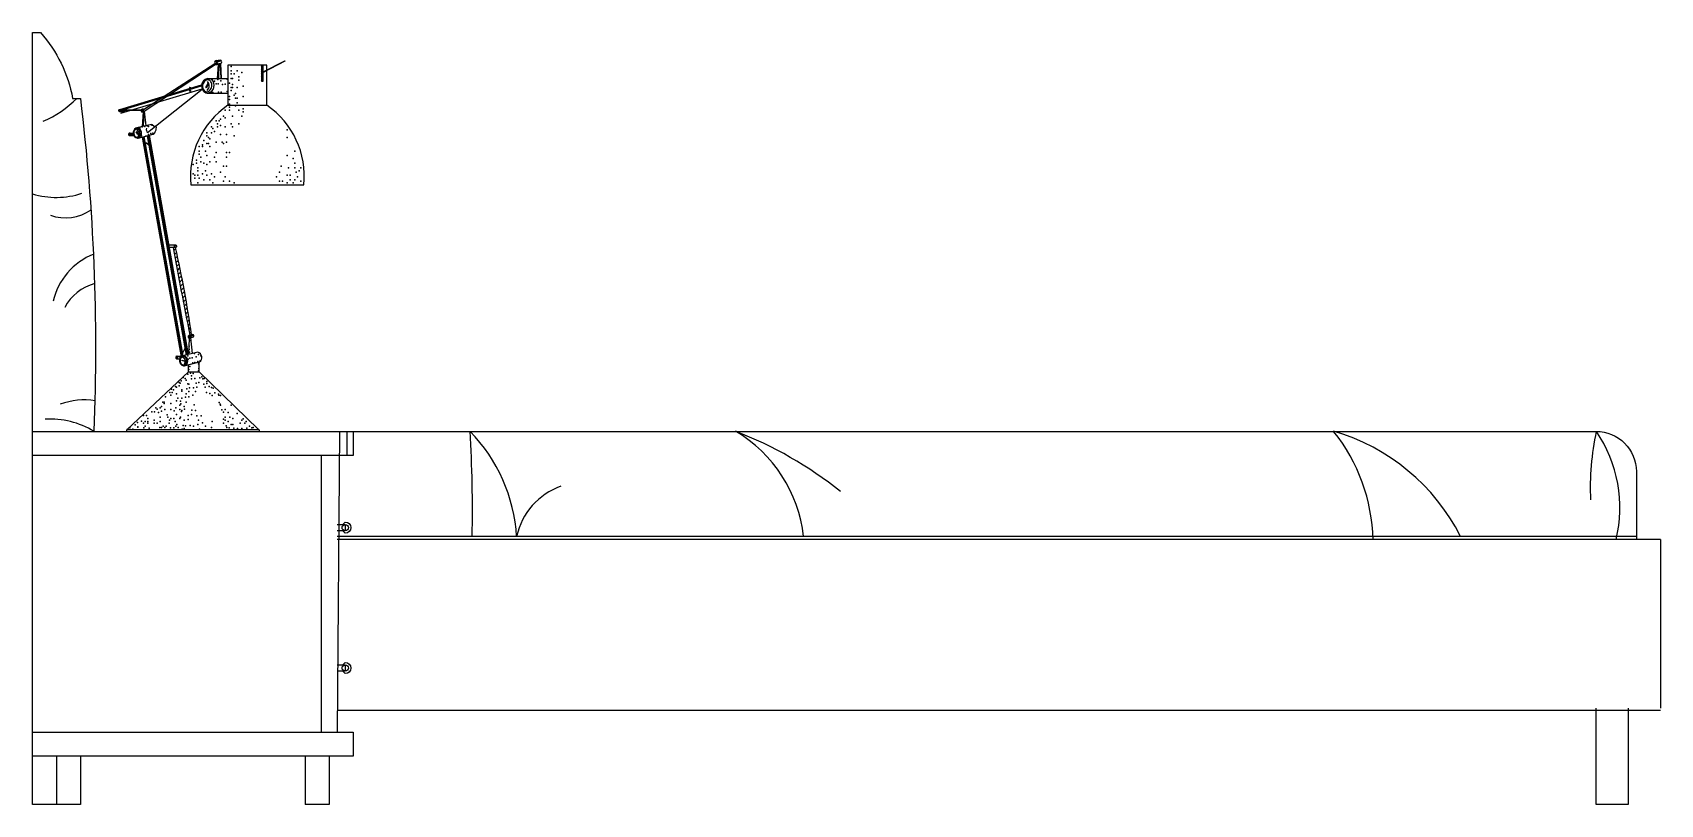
# Model space of a CAD drawing. Header units: inches. Extents: x 4.1 to 46.6, y 13.1 to 37.9.
# Drawn here: x 16.937 to 18.967, y 29.848 to 30.81 of the extents above; entities that cross this region are included whole.
import ezdxf

# ---------------------------------------------------------------- set-up
doc = ezdxf.new("R2010")
doc.units = ezdxf.units.IN
doc.header["$MEASUREMENT"] = 0
for name, color, linetype in [('02', 2, 'Continuous'), ('1', 1, 'Continuous'), ('4', 4, 'Continuous'), ('8', 8, 'Continuous')]:
    doc.layers.add(name, color=color, linetype=linetype)

msp = doc.modelspace()

# ---------------------------------------------------------------- hatches: boundary and pattern name
at = {"layer": '8'}
h = msp.add_hatch(dxfattribs=at)
h.set_pattern_fill('ANSI31', color=256, scale=0.005527, style=0)
h.set_pattern_definition([(45, (7.8334413, 24.436038), (-0.000488482534, 0.000488482534), [])])
h.paths.add_polyline_path([(17.222, 30.7492), (17.2242, 30.7492), (17.2242, 30.7689), (17.222, 30.7689)])
h = msp.add_hatch(dxfattribs=at)
h.set_pattern_fill('ANSI31', color=256, scale=0.033159, style=0)
h.set_pattern_definition([(45, (7.9984203, 24.471717), (-0.0029308952, 0.0029308952), [])])
h.paths.add_polyline_path([(17.1151, 30.5417, -0.018609), (17.1149, 30.5417), (17.112, 30.5417, 0.005294), (17.1328, 30.4323), (17.135, 30.433, 0.018598)])

# ---------------------------------------------------------------- linework, layer by layer
at = {"layer": '02'}
for p, q in [((17.1662, 30.7745), (17.1712, 30.7753)), ((17.1667, 30.7742), (17.1717, 30.775)), ((17.168, 30.775), (17.168, 30.775)), ((17.0749, 30.7139), (17.1641, 30.7709)), ((17.0759, 30.7115), (17.1643, 30.7698)), ((17.1657, 30.7747), (17.1657, 30.7746)), ((17.1668, 30.7705), (17.1719, 30.7714)), ((17.168, 30.7703), (17.167, 30.7521)), ((17.1672, 30.7735), (17.1722, 30.7743)), ((17.1684, 30.7704), (17.1675, 30.7522)), ((17.1691, 30.7705), (17.1687, 30.7522)), ((17.1706, 30.7708), (17.1716, 30.7521)), ((17.1709, 30.7709), (17.172, 30.7522)), ((17.0456, 30.7139), (17.1475, 30.7444)), ((17.0466, 30.709), (17.1481, 30.7394)), ((17.0501, 30.7138), (17.1474, 30.7434)), ((17.0801, 30.6849), (17.1483, 30.739)), ((17.1546, 30.7342), (17.1802, 30.7342)), ((17.155, 30.7522), (17.1802, 30.7522)), ((17.1802, 30.7191), (17.2289, 30.7191)), ((17.0745, 30.7107), (17.0734, 30.6922)), ((17.0748, 30.7108), (17.0738, 30.6924)), ((17.0752, 30.7113), (17.0747, 30.6925)), ((17.0757, 30.7115), (17.0778, 30.6933)), ((17.0759, 30.7115), (17.078, 30.6933)), ((17.0584, 30.6843), (17.062, 30.6843)), ((17.059, 30.6831), (17.0622, 30.6831)), ((17.0734, 30.6794), (17.1219, 30.4056)), ((17.0745, 30.6797), (17.1229, 30.4064)), ((17.0755, 30.6799), (17.124, 30.4068)), ((17.0795, 30.681), (17.128, 30.4077)), ((17.0808, 30.6813), (17.1293, 30.408)), ((17.0815, 30.6815), (17.13, 30.4082)), ((17.082, 30.6816), (17.1305, 30.4083)), ((17.1143, 30.5448), (17.1063, 30.5448)), ((17.1151, 30.5417), (17.1068, 30.5417)), ((17.1321, 30.432), (17.1367, 30.4334)), ((17.1325, 30.4319), (17.137, 30.4332)), ((17.1329, 30.4315), (17.1374, 30.4329)), ((17.1329, 30.4291), (17.1374, 30.4305)), ((17.1333, 30.431), (17.1378, 30.4323)), ((17.1321, 30.4288), (17.1311, 30.4084)), ((17.1337, 30.4292), (17.1357, 30.4095)), ((17.1167, 30.4062), (17.1218, 30.4062)), ((17.1311, 30.3867), (17.1311, 30.3956)), ((17.1444, 30.3867), (17.1444, 30.399)), ((17.1311, 30.3867), (17.1444, 30.3867)), ((17.0548, 30.3148), (17.2184, 30.3148)), ((17.3287, 30.3126), (17.3287, 30.2826)), ((17.3266, 30.1886), (17.3166, 30.1886)), ((17.3266, 30.1966), (17.3266, 30.1886)), ((18.9366, 30.1816), (17.3166, 30.1816)), ((18.9666, 30.1776), (17.3166, 30.1776)), ((17.3266, 30.0136), (17.3166, 30.0136)), ((17.3266, 30.0216), (17.3266, 30.0136)), ((18.9666, 29.9646), (17.3166, 29.9646))]:
    msp.add_line(p, q, dxfattribs=at)
for points in [[(16.9366, 30.8096), (16.9466, 30.8096, -0.136033), (16.9866, 30.7276), (16.9966, 30.7276, -0.012179)], [(17.1658, 30.7699), (17.1713, 30.7709, 0.641064), (17.1708, 30.7754), (17.1655, 30.7746)], [(17.1657, 30.7742, 0.083661), (17.1652, 30.7742, 0.685038), (17.1654, 30.7703)], [(17.1564, 30.7504, 0.083661), (17.1547, 30.7506, 0.685038), (17.1527, 30.7358)], [(17.0452, 30.7139), (17.0499, 30.7139, -0.641064), (17.0501, 30.711)], [(17.0456, 30.7112, -0.083661), (17.0453, 30.7112, -0.685038), (17.045, 30.7137)], [(17.0888, 30.6923, 0.177444), (17.0851, 30.6949), (17.0666, 30.6907)], [(17.0579, 30.6842, 0.083661), (17.0576, 30.6842, 0.685038), (17.0572, 30.6815)], [(17.0671, 30.6895, 0.083661), (17.0659, 30.6893, 0.685038), (17.067, 30.6789)], [(17.0683, 30.6781), (17.0872, 30.6829, 0.183148), (17.0899, 30.6869)], [(17.1147, 30.5447, -0.083661), (17.115, 30.5447, -0.685038), (17.1154, 30.542)], [(17.1319, 30.4317, 0.083661), (17.1316, 30.4317, 0.685038), (17.132, 30.429, 0.685038)], [(17.1324, 30.4288), (17.1372, 30.4303, 0.641064), (17.1365, 30.4334), (17.1317, 30.432)], [(17.1259, 30.3943), (17.1449, 30.3991, 0.641064), (17.1427, 30.4111), (17.1242, 30.4068)], [(17.1169, 30.4059, 0.083661), (17.1166, 30.4059, 0.685038), (17.1162, 30.4032, 0.685038)], [(17.1247, 30.4057, 0.083661), (17.1236, 30.4055, 0.685038), (17.1246, 30.3951, 0.685038)], [(17.1311, 30.3867), (17.0548, 30.3148, 0.414214), (17.0537, 30.3137), (17.0537, 30.3126)], [(17.2195, 30.3126), (17.2195, 30.3137, 0.414214), (17.2184, 30.3148), (17.1444, 30.3867)], [(17.3166, 30.1966), (17.3266, 30.1966, -1)], [(17.3237, 30.1966), (17.3266, 30.1996, -1), (17.3266, 30.1856), (17.3237, 30.1886)], [(17.3237, 30.0216), (17.3266, 30.0246, -1), (17.3266, 30.0106), (17.3237, 30.0136)], [(17.3166, 30.0216), (17.3266, 30.0216, -1)]]:
    msp.add_lwpolyline(points, format="xyb", dxfattribs=at)
for points in [[(17.1341, 30.6197), (17.275, 30.6197, 0.273505), (17.2289, 30.7191), (17.2289, 30.7689), (17.1802, 30.7689), (17.1802, 30.7191, 0.273505)], [(17.1655, 30.77, 0.130303), (17.1662, 30.77, 0.576801), (17.1665, 30.7743, 0.264517), (17.1652, 30.7746, 0.710752)], [(17.1528, 30.7345, 0.130303), (17.1556, 30.7343, 0.598804), (17.1602, 30.751, 0.121835), (17.1547, 30.7522, 0.710752)], [(17.045, 30.7139, -0.130303), (17.0455, 30.7139, -0.576801), (17.0462, 30.7113, -0.264517), (17.0453, 30.7109, -0.710752)], [(17.0726, 30.7107, 0.130303), (17.0731, 30.7107, 0.331854), (17.0737, 30.7136, 0.328319), (17.0729, 30.7139, 0.500332)], [(17.0572, 30.6813, 0.130303), (17.0577, 30.6812, 0.576801), (17.0585, 30.6841, 0.264517), (17.0576, 30.6845, 0.710752)], [(17.0673, 30.6781, 0.130303), (17.0692, 30.6784, 0.576801), (17.0693, 30.69, 0.264517), (17.0656, 30.6904, 0.710752)], [(17.1154, 30.5418, -0.130303), (17.1149, 30.5417, -0.576801), (17.1141, 30.5447, -0.264517), (17.115, 30.545, -0.710752)], [(17.1321, 30.4288, 0.130303), (17.1326, 30.4289, 0.576801), (17.1324, 30.4319, 0.264517), (17.1315, 30.4319, 0.710752)], [(17.1162, 30.403, 0.130303), (17.1167, 30.4029, 0.576801), (17.1175, 30.4059, 0.264517), (17.1166, 30.4062, 0.710752)], [(17.1249, 30.3942, 0.130303), (17.1269, 30.3945, 0.576801), (17.1269, 30.4062, 0.264517), (17.1233, 30.4066, 0.710752)]]:
    msp.add_lwpolyline(points, format="xyb", close=True, dxfattribs=at)
for points in [[(17.222, 30.7689), (17.222, 30.7492), (17.2242, 30.7492), (17.2242, 30.7689)], [(17.2242, 30.7605), (17.2514, 30.7745), (17.2514, 30.7738), (17.2242, 30.7599)], [(17.1562, 30.7458), (17.153, 30.7408), (17.1527, 30.741), (17.1558, 30.7461), (17.1562, 30.7459)], [(17.0748, 30.714), (17.0731, 30.714)], [(17.0501, 30.711), (17.0456, 30.7109)], [(17.0728, 30.7107), (17.0748, 30.7108)], [(17.0575, 30.6812), (17.0629, 30.6812)], [(17.0662, 30.6864), (17.0684, 30.6829), (17.068, 30.6826), (17.0658, 30.6861), (17.0662, 30.6864)], [(17.1164, 30.4029), (17.12, 30.4029)], [(17.123, 30.4013), (17.1269, 30.3999), (17.1268, 30.3995), (17.1229, 30.4008), (17.123, 30.4013)]]:
    msp.add_lwpolyline(points, dxfattribs=at)
for centre in [(17.3266, 30.1926), (17.3266, 30.0176)]:
    msp.add_circle(centre, 0.004, dxfattribs=at)
for centre, radius, start, end in [((17.1646, 30.7721), 0.00166, 315.8031, 60.4731), ((17.1349, 30.739), 0.00333, 134.3613, 242.9193), ((17.1362, 30.7393), 0.00369, 141.8466, 236.0544), ((17.1493, 30.7433), 0.00762, 311.2552, 44.5755), ((16.8988, 30.8183), 0.1298, 293.2698, 315.6696), ((14.4693, 30.4185), 2.5462, 357.6172, 6.9736), ((17.058, 31.0136), 0.3004, 267.4845, 273.2957), ((17.0616, 30.6201), 0.0924, 81.4256, 100.351), ((17.0718, 30.7124), 0.00151, 309.2421, 49.3783), ((17.0567, 30.6829), 0.00139, 311.8701, 45.6629), ((17.0639, 30.6837), 0.00556, 317.0855, 61.4366), ((17.0832, 30.6884), 0.00472, 155.8582, 227.8394), ((17.084, 30.6906), 0.00702, 327.6688, 16.9176), ((17.0744, 30.6606), 0.012, 35.5827, 78.9702), ((17.0732, 30.6586), 0.0138, 36.7235, 74.9555), ((16.966, 30.708), 0.1038, 253.5536, 287.9968), ((16.9778, 30.635), 0.0563, 250.425, 304.5939), ((17.0429, 30.4563), 0.0827, 111.2724, 167.184), ((22.2882, 31.4692), 5.2586, 190.1588, 191.3717), ((15.6644, 30.2189), 1.4861, 8.2838, 12.5466), ((17.0303, 30.438), 0.0609, 105.2155, 151.6627), ((17.1048, 30.4243), 0.0236, 322.5257, 356.2633), ((17.1157, 30.4047), 0.00139, 311.8701, 99.2257), ((17.1215, 30.3998), 0.00556, 317.0855, 113.5496), ((17.001, 30.2669), 0.0849, 80.7731, 110.585), ((16.9584, 30.2215), 0.1064, 58.9632, 93.3144), ((17.3347, 30.1689), 0.206, 3.5443, 44.2346), ((15.8146, 30.2143), 1.6706, 358.8801, 3.375), ((17.7246, 30.1624), 0.1745, 6.3384, 59.4658), ((17.6417, 29.8621), 0.482, 51.1586, 69.1463), ((18.383, 30.1719), 0.2254, 1.4403, 38.6149), ((18.4867, 30.0641), 0.2589, 27.0056, 73.7555), ((19.2054, 30.2428), 0.3263, 167.6533, 182.7628), ((18.7469, 30.2173), 0.1692, 346.4302, 34.2854), ((17.6238, 30.1634), 0.0855, 109.2631, 167.6798)]:
    msp.add_arc(centre, radius, start, end, dxfattribs=at)
for points in [[(17.1654, 30.7703), (17.1655, 30.7703), (17.1657, 30.7703), (17.166, 30.7704), (17.1663, 30.7706), (17.1666, 30.771), (17.1667, 30.7712), (17.1669, 30.7717), (17.167, 30.772), (17.167, 30.7726), (17.1669, 30.7729), (17.1668, 30.7733), (17.1666, 30.7735), (17.1663, 30.7739), (17.1662, 30.774), (17.1659, 30.7741), (17.1658, 30.7742), (17.1657, 30.7742), (17.1657, 30.7742), (17.1657, 30.7742), (17.1657, 30.7742)], [(17.1527, 30.7358), (17.1533, 30.7357), (17.1539, 30.7358), (17.1553, 30.7359), (17.1563, 30.7364), (17.1577, 30.7377), (17.1584, 30.7384), (17.1595, 30.7402), (17.16, 30.7412), (17.1604, 30.7435), (17.1603, 30.7448), (17.1599, 30.7464), (17.1595, 30.7474), (17.1587, 30.7488), (17.1582, 30.7494), (17.1573, 30.7501), (17.1569, 30.7503), (17.1565, 30.7504), (17.1564, 30.7504), (17.1564, 30.7504), (17.1564, 30.7504)], [(17.045, 30.7137), (17.0451, 30.7137), (17.0452, 30.7137), (17.0454, 30.7137), (17.0456, 30.7136), (17.0458, 30.7134), (17.0459, 30.7132), (17.0461, 30.713), (17.0462, 30.7128), (17.0463, 30.7124), (17.0463, 30.7122), (17.0462, 30.7119), (17.0461, 30.7118), (17.046, 30.7115), (17.0459, 30.7114), (17.0458, 30.7113), (17.0457, 30.7113), (17.0456, 30.7112), (17.0456, 30.7112), (17.0456, 30.7112), (17.0456, 30.7112)], [(17.0572, 30.6815), (17.0573, 30.6815), (17.0574, 30.6815), (17.0577, 30.6815), (17.0579, 30.6816), (17.0581, 30.6818), (17.0582, 30.682), (17.0585, 30.6823), (17.0585, 30.6825), (17.0586, 30.6829), (17.0586, 30.6831), (17.0585, 30.6834), (17.0585, 30.6836), (17.0583, 30.6839), (17.0582, 30.684), (17.0581, 30.6841), (17.058, 30.6841), (17.0579, 30.6842), (17.0579, 30.6842), (17.0579, 30.6842), (17.0579, 30.6842)], [(17.067, 30.6789), (17.0674, 30.679), (17.0678, 30.6791), (17.0687, 30.6794), (17.0694, 30.6799), (17.0701, 30.681), (17.0704, 30.6817), (17.0709, 30.6831), (17.0711, 30.6838), (17.071, 30.6855), (17.0707, 30.6863), (17.0702, 30.6873), (17.0697, 30.6879), (17.0689, 30.6888), (17.0685, 30.6891), (17.0677, 30.6894), (17.0674, 30.6895), (17.0671, 30.6895), (17.0671, 30.6895), (17.0671, 30.6895), (17.0671, 30.6895)], [(17.1154, 30.542), (17.1153, 30.542), (17.1152, 30.542), (17.1149, 30.542), (17.1148, 30.5421), (17.1145, 30.5423), (17.1144, 30.5425), (17.1142, 30.5428), (17.1141, 30.543), (17.114, 30.5434), (17.114, 30.5436), (17.1141, 30.5439), (17.1142, 30.5441), (17.1143, 30.5444), (17.1144, 30.5445), (17.1146, 30.5446), (17.1146, 30.5446), (17.1147, 30.5447), (17.1147, 30.5447), (17.1147, 30.5447), (17.1147, 30.5447)], [(17.132, 30.429), (17.1321, 30.429), (17.1322, 30.429), (17.1325, 30.4291), (17.1326, 30.4293), (17.1328, 30.4296), (17.1329, 30.4297), (17.133, 30.4301), (17.133, 30.4303), (17.1329, 30.4307), (17.1329, 30.4309), (17.1327, 30.4312), (17.1326, 30.4314), (17.1324, 30.4316), (17.1322, 30.4316), (17.132, 30.4317), (17.132, 30.4317), (17.1319, 30.4317), (17.1319, 30.4317), (17.1319, 30.4317), (17.1319, 30.4317)], [(17.1162, 30.4032), (17.1163, 30.4032), (17.1164, 30.4032), (17.1166, 30.4032), (17.1168, 30.4033), (17.1171, 30.4036), (17.1172, 30.4037), (17.1174, 30.404), (17.1175, 30.4042), (17.1176, 30.4046), (17.1176, 30.4048), (17.1175, 30.4051), (17.1174, 30.4053), (17.1173, 30.4056), (17.1172, 30.4057), (17.117, 30.4058), (17.117, 30.4059), (17.1169, 30.4059), (17.1169, 30.4059), (17.1169, 30.4059), (17.1169, 30.4059)], [(17.1246, 30.3951), (17.1251, 30.3951), (17.1255, 30.3953), (17.1264, 30.3956), (17.127, 30.3961), (17.1278, 30.3972), (17.1281, 30.3978), (17.1286, 30.3992), (17.1288, 30.4), (17.1286, 30.4016), (17.1283, 30.4025), (17.1278, 30.4035), (17.1273, 30.4041), (17.1266, 30.405), (17.1261, 30.4053), (17.1254, 30.4056), (17.1251, 30.4056), (17.1248, 30.4057), (17.1248, 30.4057), (17.1248, 30.4057), (17.1247, 30.4057)]]:
    msp.add_open_spline(points, degree=3, knots=[3.294068, 3.294068, 3.294068, 3.294068, 3.647859, 3.647859, 4.043866, 4.043866, 4.439873, 4.439873, 4.83588, 4.83588, 5.231886, 5.231886, 5.627893, 5.627893, 6.0239, 6.0239, 6.283185, 6.283185, 6.283185, 6.295262, 6.295262, 6.295262, 6.295262], dxfattribs=at)
for p in [(17.1842, 30.7674), (17.1842, 30.7618), (17.1842, 30.758), (17.188, 30.758), (17.1918, 30.7618), (17.1975, 30.7599), (17.1599, 30.7348), (17.1605, 30.7515), (17.1613, 30.7349), (17.1636, 30.7492), (17.1654, 30.7459), (17.1676, 30.7513), (17.1683, 30.7457), (17.1685, 30.7353), (17.1715, 30.7496), (17.172, 30.7352), (17.1735, 30.745), (17.1769, 30.7453), (17.1792, 30.7516), (17.1793, 30.736), (17.1824, 30.7467), (17.1842, 30.7524), (17.1842, 30.7411), (17.1842, 30.7373), (17.1861, 30.7524), (17.1861, 30.7448), (17.1861, 30.7411), (17.1918, 30.7411), (17.1937, 30.7543), (17.1937, 30.7505), (17.1993, 30.743), (17.1824, 30.7298), (17.1824, 30.726), (17.1824, 30.7203), (17.1824, 30.7166), (17.188, 30.7316), (17.1899, 30.7335), (17.1899, 30.7279), (17.1899, 30.7185), (17.1918, 30.7279), (17.1918, 30.7222), (17.1993, 30.7298), (17.1993, 30.7147), (17.0848, 30.6947), (17.0856, 30.6942), (17.1654, 30.6996), (17.1673, 30.6958), (17.1692, 30.6996), (17.171, 30.7015), (17.171, 30.694), (17.1748, 30.7053), (17.1767, 30.7128), (17.1767, 30.7034), (17.1824, 30.7128), (17.1842, 30.6958), (17.1861, 30.7053), (17.1937, 30.7128), (17.1937, 30.6958), (17.1975, 30.7053), (17.1993, 30.7109), (17.0703, 30.691), (17.0704, 30.6788), (17.0723, 30.681), (17.0735, 30.6921), (17.0767, 30.6925), (17.0781, 30.6806), (17.0797, 30.6933), (17.0811, 30.6826), (17.0813, 30.6926), (17.0842, 30.6839), (17.0867, 30.6842), (17.0872, 30.683), (17.1503, 30.6751), (17.1541, 30.6845), (17.1541, 30.6808), (17.156, 30.6789), (17.1578, 30.677), (17.1597, 30.6921), (17.1597, 30.6845), (17.1616, 30.6902), (17.1635, 30.6864), (17.1673, 30.6921), (17.171, 30.6827), (17.1767, 30.6921), (17.1786, 30.6827), (17.1861, 30.6921), (17.188, 30.6808), (17.254, 30.6883), (17.254, 30.6789), (17.1446, 30.6676), (17.1446, 30.6619), (17.1446, 30.6582), (17.1465, 30.6544), (17.1484, 30.6695), (17.1484, 30.6676), (17.1522, 30.6619), (17.1541, 30.6714), (17.1541, 30.6563), (17.156, 30.6714), (17.1578, 30.6676), (17.1635, 30.6544), (17.1654, 30.6732), (17.1654, 30.6601), (17.1729, 30.6732), (17.1748, 30.6714), (17.1786, 30.6732), (17.1786, 30.6601), (17.1786, 30.6544), (17.1824, 30.6601), (17.254, 30.6563), (17.2635, 30.6619), (17.1371, 30.645), (17.1371, 30.6337), (17.1409, 30.6506), (17.1409, 30.6469), (17.1428, 30.6412), (17.1428, 30.6374), (17.1465, 30.6487), (17.1484, 30.6337), (17.1503, 30.6469), (17.1522, 30.6374), (17.1541, 30.645), (17.1578, 30.6487), (17.1597, 30.6337), (17.1654, 30.6487), (17.171, 30.6356), (17.1748, 30.6431), (17.1786, 30.6431), (17.2446, 30.6356), (17.2465, 30.6431), (17.2559, 30.6412), (17.2616, 30.6525), (17.2635, 30.6469), (17.2635, 30.6412), (17.2654, 30.6356), (17.2691, 30.6374), (17.271, 30.6412), (17.139, 30.6318), (17.139, 30.628), (17.1428, 30.6318), (17.1428, 30.6224), (17.1446, 30.628), (17.1503, 30.6261), (17.1541, 30.6318), (17.1578, 30.6261), (17.1616, 30.6224), (17.1635, 30.6299), (17.1748, 30.6243), (17.1767, 30.6299), (17.1824, 30.6243), (17.188, 30.6224), (17.2408, 30.6299), (17.2446, 30.6243), (17.2484, 30.6243), (17.254, 30.6318), (17.254, 30.6224), (17.2578, 30.6318), (17.2578, 30.6261), (17.2616, 30.6224), (17.2635, 30.6261), (17.2672, 30.6299), (17.271, 30.6243), (17.1319, 30.4187), (17.1319, 30.4145), (17.1323, 30.4114), (17.1324, 30.4259), (17.1387, 30.4097), (17.1291, 30.3957), (17.1301, 30.4068), (17.1307, 30.4027), (17.1314, 30.3895), (17.1327, 30.3936), (17.1329, 30.4039), (17.1358, 30.4043), (17.1364, 30.3982), (17.1389, 30.3983), (17.1408, 30.4055), (17.1427, 30.3995), (17.1435, 30.3969), (17.1436, 30.4084), (17.1441, 30.3911), (17.1456, 30.4005), (17.1463, 30.4069), (17.1194, 30.3733), (17.1194, 30.3695), (17.1207, 30.3728), (17.1218, 30.3754), (17.1246, 30.3798), (17.1269, 30.3785), (17.128, 30.3763), (17.1301, 30.3839), (17.1303, 30.3718), (17.1314, 30.3712), (17.1335, 30.385), (17.1348, 30.3781), (17.135, 30.3816), (17.1368, 30.3847), (17.1391, 30.3785), (17.1407, 30.3728), (17.1437, 30.388), (17.144, 30.3736), (17.1451, 30.3792), (17.1477, 30.3804), (17.1489, 30.378), (17.1502, 30.3715), (17.1508, 30.3783), (17.1539, 30.3747), (17.1541, 30.3721), (17.0989, 30.349), (17.1006, 30.349), (17.1023, 30.3558), (17.108, 30.3611), (17.1091, 30.3575), (17.1098, 30.365), (17.1109, 30.3609), (17.1126, 30.3644), (17.1147, 30.3684), (17.116, 30.3678), (17.116, 30.3592), (17.116, 30.3507), (17.1177, 30.3541), (17.121, 30.3502), (17.1228, 30.3644), (17.1228, 30.3627), (17.1228, 30.3541), (17.1275, 30.3552), (17.128, 30.3592), (17.128, 30.349), (17.129, 30.3655), (17.1314, 30.3558), (17.1316, 30.3624), (17.1324, 30.3668), (17.1365, 30.3575), (17.1373, 30.3668), (17.1397, 30.3624), (17.1417, 30.3678), (17.1517, 30.3675), (17.1537, 30.3609), (17.157, 30.3684), (17.1577, 30.3599), (17.1598, 30.3674), (17.1607, 30.3572), (17.1619, 30.3664), (17.1641, 30.3606), (17.1687, 30.3591), (17.1688, 30.3577), (17.1692, 30.3487), (17.171, 30.3572), (17.075, 30.3323), (17.0788, 30.3323), (17.0806, 30.3285), (17.0852, 30.337), (17.0886, 30.337), (17.0903, 30.3421), (17.092, 30.3404), (17.0938, 30.336), (17.0957, 30.3417), (17.0957, 30.3304), (17.0976, 30.3436), (17.0976, 30.3379), (17.1006, 30.3473), (17.1014, 30.3398), (17.1047, 30.3332), (17.1052, 30.3304), (17.1089, 30.3473), (17.1089, 30.3398), (17.1089, 30.3285), (17.1127, 30.3285), (17.1134, 30.3381), (17.1153, 30.3419), (17.116, 30.3336), (17.1202, 30.3454), (17.1202, 30.3398), (17.1202, 30.3285), (17.1211, 30.3301), (17.1215, 30.3469), (17.1223, 30.3373), (17.1228, 30.3387), (17.1259, 30.3436), (17.1263, 30.3404), (17.1308, 30.3323), (17.1348, 30.3336), (17.1352, 30.3391), (17.1383, 30.3455), (17.14, 30.3387), (17.1417, 30.3319), (17.1468, 30.3319), (17.1705, 30.3466), (17.1712, 30.3454), (17.1726, 30.3396), (17.1747, 30.3365), (17.1768, 30.3398), (17.1768, 30.3304), (17.1806, 30.336), (17.1825, 30.3304), (17.1844, 30.3454), (17.1863, 30.3285), (17.1918, 30.3347), (17.1993, 30.3282), (17.0578, 30.317), (17.0618, 30.3153), (17.0644, 30.3209), (17.0673, 30.3235), (17.0678, 30.3183), (17.0678, 30.3178), (17.0727, 30.3253), (17.075, 30.3228), (17.0753, 30.3168), (17.0769, 30.3247), (17.0769, 30.3191), (17.0806, 30.3247), (17.0806, 30.3228), (17.082, 30.3165), (17.0882, 30.3266), (17.0882, 30.3228), (17.092, 30.3228), (17.0953, 30.3176), (17.0957, 30.3247), (17.0976, 30.3176), (17.0995, 30.3191), (17.1014, 30.3172), (17.1033, 30.3191), (17.107, 30.3228), (17.1075, 30.3266), (17.1088, 30.3168), (17.1129, 30.3171), (17.1143, 30.325), (17.1153, 30.3191), (17.1165, 30.321), (17.1184, 30.3172), (17.123, 30.3155), (17.1246, 30.3199), (17.1259, 30.3266), (17.1259, 30.3163), (17.1275, 30.3194), (17.1306, 30.3272), (17.1331, 30.3199), (17.1372, 30.3191), (17.1429, 30.321), (17.1434, 30.3267), (17.1448, 30.3153), (17.1485, 30.3233), (17.1523, 30.3191), (17.1599, 30.3172), (17.1605, 30.325), (17.1747, 30.3277), (17.1747, 30.3228), (17.1768, 30.3266), (17.1781, 30.3194), (17.1791, 30.3173), (17.1806, 30.3247), (17.182, 30.3168), (17.1844, 30.321), (17.1863, 30.321), (17.1877, 30.3165), (17.1921, 30.316), (17.1957, 30.3228), (17.1976, 30.3266), (17.1978, 30.316), (17.2013, 30.3228), (17.2032, 30.3248), (17.204, 30.3165), (17.207, 30.3191), (17.21, 30.3171), (17.2118, 30.3173)]:
    msp.add_point(p, dxfattribs=at)
at = {"layer": '1'}
for points in [[(16.9966, 29.8476), (16.9366, 29.8476)], [(17.3066, 29.8476), (17.2766, 29.8476)], [(18.9266, 29.8476), (18.8866, 29.8476)]]:
    msp.add_lwpolyline(points, dxfattribs=at)
at = {"layer": '4'}
for p, q in [((16.9366, 29.8476), (16.9366, 30.8096)), ((17.3194, 30.3126), (17.3166, 29.9376)), ((17.2966, 30.2826), (17.2966, 29.9376)), ((18.8866, 29.8476), (18.8866, 29.9676)), ((16.9666, 29.9076), (16.9666, 29.8476)), ((16.9966, 29.9076), (16.9966, 29.8476)), ((17.2766, 29.9076), (17.2766, 29.8476)), ((17.3066, 29.9076), (17.3066, 29.8476))]:
    msp.add_line(p, q, dxfattribs=at)
for points in [[(17.3366, 30.3126), (17.3366, 30.2826), (16.9366, 30.2826)], [(16.9366, 30.3126), (18.8866, 30.3126)], [(18.9666, 30.1776), (18.9666, 29.9676)], [(18.9266, 29.9676), (18.9266, 29.8476)], [(16.9366, 29.9376), (17.3366, 29.9376), (17.3366, 29.9076), (16.9366, 29.9076)]]:
    msp.add_lwpolyline(points, dxfattribs=at)
msp.add_lwpolyline([(18.8866, 30.3126, -0.414214), (18.9366, 30.2626), (18.9366, 30.1776)], format="xyb", dxfattribs=at)

doc.saveas('drawing.dxf')
